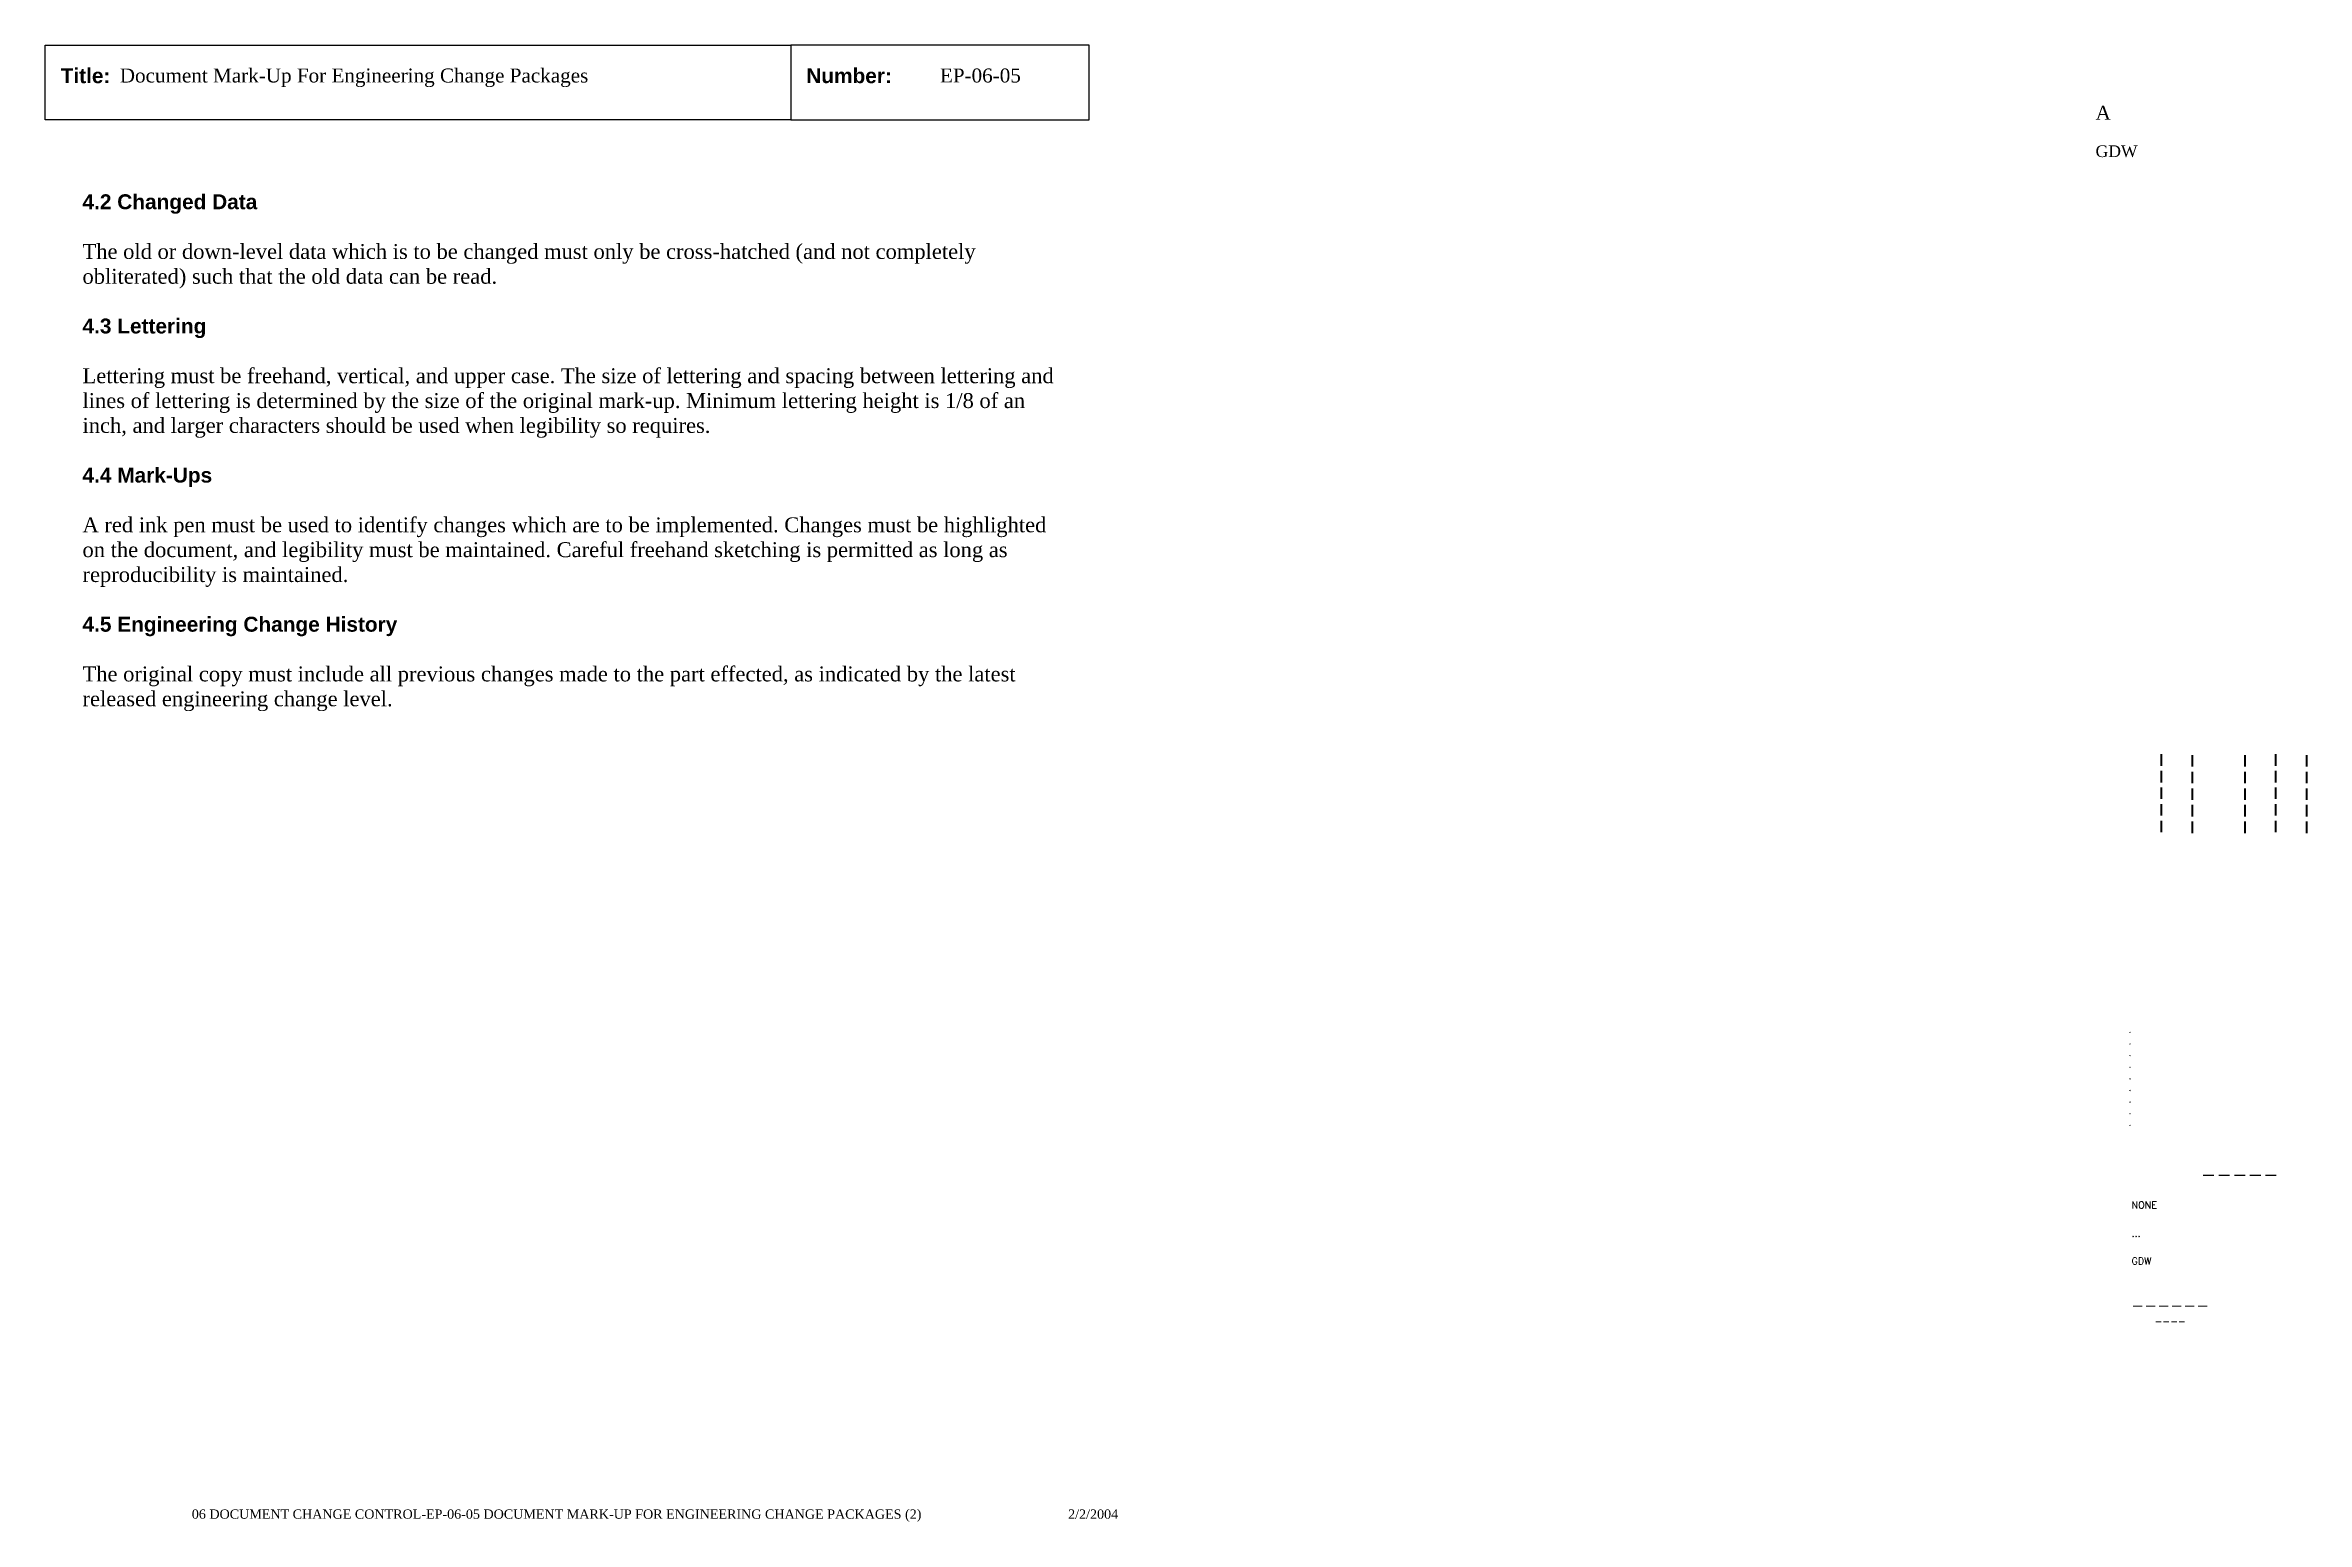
# Paper-space layout 'EP-06-05 Document Mark-Up For Engineering Change Packages (2)' of a CAD drawing. Header units: inches. Extents: x 1 to 31.3, y 0.2 to 20.
import ezdxf
from ezdxf.enums import TextEntityAlignment as Align

# ---------------------------------------------------------------- set-up
doc = ezdxf.new("R2010")
doc.units = ezdxf.units.IN
doc.header["$MEASUREMENT"] = 0
doc.layers.add('TitleBlock_Attributes', color=40, linetype='Continuous', plot=False)
doc.layers.add('TitleBlock_Atts_Print', color=1, linetype='Continuous')
doc.styles.get("Standard").update_dxf_attribs({"font": 'simplex.shx'})
doc.styles.add('style1', font='TIMES.TTF')
doc.styles.add('styleAtt', font='TIMES.TTF')
doc.styles.add('TBBIGTEXT', font='complex.shx')

# ---------------------------------------------------------------- blocks, each defined once
blk = doc.blocks.new('Test1')
at = {"layer": 'TitleBlock_Attributes', "style": 'TBBIGTEXT', "width": 0.8}
for tag, p, height in [('SideLine1', (29.492, 9.408), 0.25), ('SideLine2', (29.906, 9.396), 0.25), ('SideLine3', (30.612, 9.396), 0.25), ('SideLine4', (31.026, 9.408), 0.25), ('SideLine5', (31.44, 9.396), 0.25), ('File-Layout', (28.803, 3.641), 0.125)]:
    blk.add_attdef(tag, p, '', height=height, rotation=90, dxfattribs=at)
at = {"layer": 'TitleBlock_Attributes'}
for tag, p, height in [('REV1', (28.947, 6.754), 0.0625), ('REV2', (28.947, 6.598), 0.0625), ('REV3', (28.947, 6.442), 0.0625), ('REV4', (28.947, 6.286), 0.0625), ('REV5', (28.947, 6.13), 0.0625), ('REV6', (28.947, 5.974), 0.0625), ('REV7', (28.947, 5.818), 0.0625), ('REV8', (28.947, 5.662), 0.0625), ('REV9', (28.947, 5.506), 0.0625), ('SCALE', (28.983, 4.394), 0.0938), ('INCHARGE', (28.983, 4.016), 0.0938), ('DRW', (28.983, 3.641), 0.0938)]:
    blk.add_attdef(tag, p, '', height=height, dxfattribs=at)
at = {"layer": 'TitleBlock_Attributes', "style": 'TBBIGTEXT'}
for tag, height, p in [('PROJNUM', 0.188, (30.434, 4.761)), ('DWG_NUM', 0.156, (31.168, 4.127)), ('CUSTOMER', 0.156, (29.501, 3.017)), ('LOCATION', 0.0938, (29.501, 2.835)), ('DESC_1', 0.188, (29.501, 2.412)), ('DESC_2', 0.188, (29.501, 2.1)), ('DESC_3', 0.188, (29.501, 1.787))]:
    blk.add_attdef(tag, text='', height=height, dxfattribs=at).set_placement(p, align=Align.CENTER)
at = {"layer": 'TitleBlock_Attributes'}
blk.add_attdef('DRW_DATE', text='', height=0.0938, dxfattribs=at).set_placement((31.149, 3.648), align=Align.CENTER)

psp = doc.layouts.new('EP-06-05 Document Mark-Up For Engineering Change Packages (2)')

# ---------------------------------------------------------------- linework, layer by layer
for points in [[(1, 20), (11, 20), (11, 19), (1, 19)], [(11, 19), (15, 19), (15, 20), (11, 20)]]:
    psp.add_lwpolyline(points, close=True)

# ---------------------------------------------------------------- block references
ref = psp.add_blockref('Test1', (0, 0))
ref.add_attrib('CUSTOMER', '------', dxfattribs={"layer": 'TitleBlock_Attributes', "height": 0.1562, "style": 'TBBIGTEXT'}).set_placement((29.501, 3.017), align=Align.CENTER)
ref.add_attrib('LOCATION', '----', dxfattribs={"layer": 'TitleBlock_Attributes', "height": 0.0938, "style": 'TBBIGTEXT'}).set_placement((29.501, 2.835), align=Align.CENTER)
ref.add_attrib('DESC_1', 'Document Mark-Up For Engineering Change Packages', (2, 19.5), dxfattribs={"layer": 'TitleBlock_Atts_Print', "height": 0.1875, "style": 'styleAtt'})
ref.add_attrib('DESC_2', 'EP-06-05', (13, 19.5), dxfattribs={"layer": 'TitleBlock_Atts_Print', "height": 0.1875, "style": 'styleAtt'})
ref.add_attrib('DESC_3', 'A', (28.5, 19), dxfattribs={"layer": 'TitleBlock_Attributes', "height": 0.188, "style": 'styleAtt'})
ref.add_attrib('PROJNUM', '-----', dxfattribs={"layer": 'TitleBlock_Attributes', "height": 0.1875, "style": 'TBBIGTEXT'}).set_placement((30.434, 4.761), align=Align.CENTER)
ref.add_attrib('DWG_NUM', 'GDW', (28.5, 18.5), dxfattribs={"layer": 'TitleBlock_Attributes', "height": 0.1562, "style": 'styleAtt'})
ref.add_attrib('DRW_DATE', '2/2/2004', dxfattribs={"layer": 'TitleBlock_Atts_Print', "height": 0.125, "style": 'styleAtt'}).set_placement((15.055, 0.232), align=Align.CENTER)
ref.add_attrib('DRW', 'GDW', (28.983, 3.641), dxfattribs={"layer": 'TitleBlock_Attributes', "height": 0.0938})
ref.add_attrib('INCHARGE', '...', (28.983, 4.016), dxfattribs={"layer": 'TitleBlock_Attributes', "height": 0.0938})
ref.add_attrib('SCALE', 'NONE', (28.983, 4.394), dxfattribs={"layer": 'TitleBlock_Attributes', "height": 0.0938})
ref.add_attrib('REV1', '.', (28.947, 6.754), dxfattribs={"layer": 'TitleBlock_Attributes', "height": 0.0625})
ref.add_attrib('REV2', '.', (28.947, 6.598), dxfattribs={"layer": 'TitleBlock_Attributes', "height": 0.0625})
ref.add_attrib('REV3', '.', (28.947, 6.442), dxfattribs={"layer": 'TitleBlock_Attributes', "height": 0.0625})
ref.add_attrib('REV4', '.', (28.947, 6.286), dxfattribs={"layer": 'TitleBlock_Attributes', "height": 0.0625})
ref.add_attrib('REV5', '.', (28.947, 6.13), dxfattribs={"layer": 'TitleBlock_Attributes', "height": 0.0625})
ref.add_attrib('REV6', '.', (28.947, 5.974), dxfattribs={"layer": 'TitleBlock_Attributes', "height": 0.0625})
ref.add_attrib('REV7', '.', (28.947, 5.818), dxfattribs={"layer": 'TitleBlock_Attributes', "height": 0.0625})
ref.add_attrib('REV8', '.', (28.947, 5.662), dxfattribs={"layer": 'TitleBlock_Attributes', "height": 0.0625})
ref.add_attrib('REV9', '.', (28.947, 5.506), dxfattribs={"layer": 'TitleBlock_Attributes', "height": 0.0625})
ref.add_attrib('SideLine1', '-----', (29.492, 9.408), dxfattribs={"layer": 'TitleBlock_Attributes', "height": 0.25, "rotation": 90, "style": 'TBBIGTEXT', "width": 0.8})
ref.add_attrib('SideLine2', '-----', (29.906, 9.396), dxfattribs={"layer": 'TitleBlock_Attributes', "height": 0.25, "rotation": 90, "style": 'TBBIGTEXT', "width": 0.8})
ref.add_attrib('SideLine3', '-----', (30.612, 9.396), dxfattribs={"layer": 'TitleBlock_Attributes', "height": 0.25, "rotation": 90, "style": 'TBBIGTEXT', "width": 0.8})
ref.add_attrib('SideLine4', '-----', (31.026, 9.408), dxfattribs={"layer": 'TitleBlock_Attributes', "height": 0.25, "rotation": 90, "style": 'TBBIGTEXT', "width": 0.8})
ref.add_attrib('SideLine5', '-----', (31.44, 9.396), dxfattribs={"layer": 'TitleBlock_Attributes', "height": 0.25, "rotation": 90, "style": 'TBBIGTEXT', "width": 0.8})
ref.add_attrib('File-Layout', '06 DOCUMENT CHANGE CONTROL-EP-06-05 DOCUMENT MARK-UP FOR ENGINEERING CHANGE PACKAGES (2)', dxfattribs={"layer": 'TitleBlock_Atts_Print', "height": 0.125, "style": 'styleAtt'}).set_placement((7.859, 0.232), align=Align.CENTER)

# ---------------------------------------------------------------- texts
at = {"color": 5, "char_height": 0.2, "width": 2, "attachment_point": 1, "line_spacing_factor": 1.5, "style": 'style1'}
for s, insert in [('{\\fArial|b1|i0|c0|p34;Title:}', (1.207, 19.691)), ('{\\fArial|b1|i0|c0|p34;Number:}', (11.207, 19.691))]:
    psp.add_mtext(s, dxfattribs=dict(at, insert=insert))
at = {"color": 5, "insert": (1.5, 18), "char_height": 0.2, "width": 13, "attachment_point": 1, "style": 'style1'}
psp.add_mtext('{\\fArial|b1|i0|c0|p34;4.2 Changed Data\\P\\P}The old or down-level data which is to be changed must only be cross-hatched (and not completely obliterated) such that the old data can be read.\\P\\P{\\fArial|b1|i0|c0|p34;4.3 Lettering\\P\\P}Lettering must be freehand, vertical, and upper case. The size of lettering and spacing between lettering and lines of lettering is determined by the size of the original mark-up. Minimum lettering height is 1/8 of an inch, and larger characters should be used when legibility so requires.\\P\\P{\\fArial|b1|i0|c0|p34;4.4 Mark-Ups\\P\\P}A red ink pen must be used to identify changes which are to be implemented. Changes must be highlighted on the document, and legibility must be maintained. Careful freehand sketching is permitted as long as reproducibility is maintained.\\P\\P{\\fArial|b1|i0|c0|p34;4.5 Engineering Change History\\P\\P}The original copy must include all previous changes made to the part effected, as indicated by the latest released engineering change level.', dxfattribs=at)

doc.saveas('drawing.dxf')
